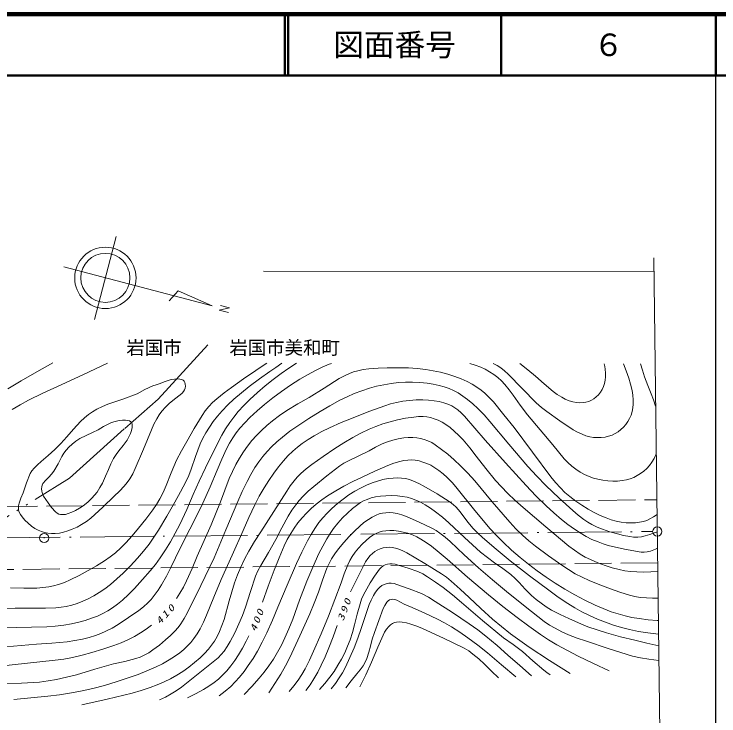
# Model space of a CAD drawing. Units: millimetres, scale not verified. Extents: x 65096 to 705096, y -9435 to 350565.
# Drawn here: x 489678 to 604596, y 236160 to 350565 of the extents above; entities that cross this region are included whole.
import ezdxf
from ezdxf.enums import TextEntityAlignment as Align

# ---------------------------------------------------------------- set-up
doc = ezdxf.new("R2010")
doc.units = ezdxf.units.MM
doc.header["$LTSCALE"] = 1000
for name, pattern in [('DASHED', [7.5, 6, -1.5]), ('LONG_DASHED_DOTTED', [15.25, 12, -1.5, 0.25, -1.5]), ('LONG_DASHED_DOUBLE_DOTTED', [17, 12, -1.5, 0.25, -1.5, 0.25, -1.5])]:
    doc.linetypes.add(name, pattern=pattern)
for name, color, linetype, lineweight in [('M-TTL', 2, 'Continuous', 140), ('M-TTL-BAND', 7, 'Continuous', 25), ('M-TTL-LINE', 7, 'Continuous', 50), ('S-BGD', 7, 'Continuous', 13), ('S-BGD-HTXT', 6, 'Continuous', 13), ('S-BMK', 2, 'LONG_DASHED_DOTTED', 13)]:
    doc.layers.add(name, color=color, linetype=linetype, lineweight=lineweight)
doc.layers.add('M-TTL-TXT', color=7, linetype='Continuous')
doc.styles.add('ＭＳ ゴシック', font='')
doc.styles.get('ＭＳ ゴシック').set_extended_font_data('MS Gothic')

# ---------------------------------------------------------------- blocks, each defined once
blk = doc.blocks.new('BUHIN9')
at = {"color": 2, "linetype": 'Continuous', "lineweight": 13}
for radius in [746, 22.5]:
    blk.add_circle((0, 0), radius, dxfattribs=at)

msp = doc.modelspace()

# ---------------------------------------------------------------- linework, layer by layer
at = {"layer": 'M-TTL'}
msp.add_line((705096, 350565), (65096, 350565), dxfattribs=at)
at = {"layer": 'M-TTL-BAND'}
msp.add_line((604096, -9435), (604096, 340565), dxfattribs=at)
at = {"layer": 'M-TTL-LINE'}
for p, q in [((533842, 350565), (533842, 340565)), ((534342, 350565), (534342, 340565)), ((569092, 350565), (569092, 340565)), ((604096, 350565), (604096, 340565)), ((65096, 340565), (705096, 340565))]:
    msp.add_line(p, q, dxfattribs=at)
at = {"layer": 'S-BGD'}
for p, q in [((502775, 300795), (506340, 314333)), ((521964, 302981), (497788, 309346)), ((516417, 305476), (514941, 303796)), ((521964, 302981), (516417, 305476)), ((524826, 302679), (523126, 302298)), ((523126, 302298), (524626, 301912)), ((523334, 303072), (524826, 302679))]:
    msp.add_line(p, q, dxfattribs=at)
at = {"layer": 'S-BGD', "linetype": 'LONG_DASHED_DOUBLE_DOTTED'}
for p, q in [((513190, 287809), (521788, 297224)), ((507714, 283006), (513190, 287809)), ((498684, 274936), (507714, 283006)), ((478703, 262448), (498684, 274936))]:
    msp.add_line(p, q, dxfattribs=at)
at = {"layer": 'S-BGD', "linetype": 'DASHED'}
for p, q in [((157495, 266837), (594475, 271395)), ((594606, 261122), (172305, 256753))]:
    msp.add_line(p, q, dxfattribs=at)
at = {"layer": 'S-BGD'}
for points in [[(485022, 250535), (490009, 250594), (495004, 250691), (496400, 250799), (497789, 250967), (499011, 251170), (500224, 251433), (501280, 251720), (502321, 252065), (503255, 252435), (504164, 252860), (504963, 253295), (505729, 253782), (506547, 254385), (507330, 255036), (508329, 255964), (509296, 256944), (510615, 258369), (511882, 259826), (512719, 260867), (513517, 261954), (514368, 263225), (515174, 264537), (515953, 265922), (516684, 267344), (517819, 269781), (518902, 272251), (519869, 274422), (520894, 276574), (522200, 279254), (523565, 281921), (524174, 282965), (524833, 283977), (525505, 284880), (526232, 285757), (527152, 286761), (528125, 287732), (529362, 288879), (530637, 289979), (531910, 290999), (533226, 291977), (534469, 292831), (535734, 293639)], [(486540, 253659), (489842, 253734), (493168, 253749), (494819, 253737), (496476, 253785), (497329, 253869), (498175, 254013), (499071, 254228), (499954, 254501), (500877, 254852), (501779, 255259), (502681, 255733), (503559, 256262), (504484, 256897), (505380, 257585), (506440, 258486), (507469, 259440), (508660, 260641), (509809, 261885), (510776, 263016), (511695, 264182), (512482, 265288), (513220, 266429), (514570, 268698), (515875, 271009), (516810, 272660), (517688, 274333), (518151, 275339), (518558, 276369), (519262, 278451), (520023, 280514), (520448, 281419), (520927, 282299), (521511, 283234), (522144, 284134), (522856, 285036), (523615, 285901), (524537, 286851), (525508, 287766), (526744, 288837), (528014, 289860), (529668, 291100), (531357, 292292), (532355, 292972), (533358, 293642)], [(488327, 247431), (493306, 247840), (495816, 248018), (498325, 248257), (499596, 248439), (500857, 248682), (501918, 248943), (502960, 249261), (503821, 249579), (504656, 249951), (505658, 250480), (506636, 251064), (508351, 252190), (510034, 253368), (510773, 253948), (511470, 254570), (512024, 255153), (512535, 255778), (513150, 256641), (513722, 257548), (514503, 258936), (515234, 260357), (516760, 263478), (518343, 266580), (519427, 268696), (520455, 270837), (521653, 273514), (522804, 276235), (523535, 277986), (524319, 279707), (524791, 280607), (525320, 281483), (525890, 282297), (526511, 283076), (527298, 283957), (528133, 284801), (529291, 285870), (530494, 286897), (531873, 287995), (533291, 289047), (534761, 290061), (536267, 291027), (537524, 291773), (538820, 292471), (539928, 293004), (541068, 293485), (541254, 293557), (541449, 293631)], [(496013, 293691), (493393, 292252), (490804, 290760), (488673, 289461)], [(489096, 257036), (491244, 256989), (493397, 257002), (494363, 257064), (495329, 257186), (496124, 257352), (496915, 257579), (497871, 257923), (498812, 258327), (500290, 259057), (501743, 259842), (503088, 260612), (504393, 261428), (505324, 262075), (506217, 262769), (507074, 263545), (507890, 264365), (508949, 265537), (509974, 266760), (511159, 268233), (512299, 269745), (512887, 270621), (513429, 271535), (513962, 272604), (514447, 273709), (515281, 275780), (516172, 277834), (516964, 279365), (517816, 280879), (519043, 283034), (520320, 285156), (520840, 285884), (521406, 286574), (522047, 287239), (522734, 287863), (523914, 288814), (525134, 289719), (527086, 291119), (529072, 292470), (529983, 293060), (530910, 293645)], [(504911, 293680), (500865, 291736), (496766, 289834), (494378, 288745), (492021, 287604), (490680, 286892), (489365, 286126)], [(563970, 293602), (564878, 293327), (565767, 292996), (566492, 292659), (567201, 292263), (567880, 291814), (568531, 291311), (569141, 290763), (569713, 290166), (570408, 289332), (571059, 288458), (572198, 286818), (573384, 285215), (575472, 282802), (577525, 280335), (578435, 279184), (579392, 278071), (579985, 277462), (580628, 276888), (581289, 276382), (581994, 275917), (582697, 275525), (583428, 275186), (584123, 274931), (584843, 274731), (585647, 274573), (586467, 274473), (587276, 274430), (588084, 274448), (588804, 274518), (589514, 274648), (590123, 274816), (590714, 275041), (591289, 275329), (591834, 275669), (592348, 276060), (592832, 276505), (593273, 276998), (593674, 277536), (594025, 278108), (594327, 278717), (594352, 278772), (594379, 278837)], [(567773, 293597), (568416, 293271), (569028, 292893), (569652, 292423), (570251, 291895), (572525, 289510), (574819, 287190), (575664, 286460), (576554, 285770), (578679, 284271), (580853, 282811), (581559, 282411), (582300, 282062), (582911, 281835), (583554, 281662), (584171, 281562), (584808, 281520), (585418, 281539), (586034, 281618), (586610, 281752), (587170, 281944), (587676, 282182), (588163, 282478), (588625, 282829), (589055, 283233), (589434, 283671), (589770, 284154), (590043, 284651), (590264, 285182), (590438, 285758), (590555, 286356), (590617, 287002), (590619, 287661), (590555, 288440), (590430, 289214), (590196, 290224), (589902, 291223), (589492, 292404), (589039, 293568)], [(572160, 293591), (573430, 292586), (574669, 291531), (576087, 290270), (577557, 289045), (578237, 288548), (578960, 288098), (579548, 287795), (580176, 287542), (580754, 287370), (581354, 287255), (581892, 287211), (582440, 287227), (582919, 287299), (583386, 287430), (583812, 287615), (584212, 287854), (584607, 288163), (584965, 288518), (585294, 288930), (585572, 289377), (585791, 289840), (585956, 290330), (586071, 290873), (586128, 291433), (586126, 292054), (586064, 292678), (585985, 293128), (585881, 293573)], [(594279, 286670), (593950, 287660), (593558, 288646), (592985, 290029), (592466, 291438), (592123, 292493), (591802, 293565)], [(594505, 268990), (593951, 268599), (593361, 268259), (592837, 268028), (592288, 267853), (591651, 267717), (590989, 267639), (590231, 267615), (589478, 267652), (588663, 267755), (587849, 267919), (587018, 268145), (586202, 268429), (585231, 268834), (584278, 269298), (583255, 269864), (582251, 270491), (581242, 271188), (580266, 271937), (579487, 272604), (578749, 273316), (577939, 274212), (577174, 275147), (574194, 279153), (571202, 283147), (569545, 285255), (567828, 287341), (567149, 288074), (566429, 288763), (565809, 289277), (565151, 289744), (564365, 290222), (563546, 290650), (562553, 291095), (561527, 291488), (560383, 291858), (559216, 292172), (558017, 292434), (556796, 292640), (555397, 292791), (553994, 292882), (552266, 292925), (550527, 292907), (549028, 292853), (547527, 292738), (546616, 292612), (545723, 292428), (545032, 292232), (544359, 291977), (543526, 291588), (542705, 291137), (540243, 289576), (537762, 288074), (535947, 287035), (534148, 285934), (532964, 285123), (531808, 284257), (530881, 283492), (529995, 282683), (529202, 281877), (528453, 281029), (527742, 280133), (527073, 279191), (526438, 278192), (525854, 277162), (525282, 276015), (524766, 274845), (523325, 271052), (521828, 267284), (520659, 264766), (519543, 262219), (518705, 260196), (517808, 258188), (517289, 257160), (516717, 256162), (516434, 255713), (516141, 255271)], [(487915, 241364), (490883, 241489), (493843, 241675), (495220, 241855), (496590, 242096), (498235, 242453), (499877, 242872), (502863, 243785), (505885, 244646), (507712, 245053), (509522, 245518), (510215, 245761), (510893, 246063), (511621, 246467), (512324, 246927), (513364, 247709), (514369, 248541), (515159, 249241), (515908, 249986), (516410, 250562), (516873, 251184), (517422, 252039), (517922, 252930), (520131, 257434), (522283, 261929), (524222, 266518), (526146, 271134), (526871, 272761), (527653, 274370), (528275, 275522), (528949, 276646), (529576, 277576), (530251, 278471), (530918, 279256), (531628, 280000), (532502, 280821), (533426, 281604), (534656, 282556), (535921, 283459), (537720, 284651), (539559, 285797), (541167, 286731), (542811, 287617), (543969, 288183), (545153, 288694), (546378, 289158), (547624, 289566), (548791, 289889), (549971, 290154), (551142, 290355), (552333, 290497), (553486, 290561), (554642, 290565), (555823, 290512), (557016, 290398), (558013, 290250), (558995, 290043), (559803, 289816), (560601, 289529), (561337, 289194), (562056, 288801), (562841, 288298), (563600, 287741), (564471, 287016), (565301, 286247), (566302, 285224), (567266, 284152), (570325, 280462), (573427, 276813), (574888, 275238), (576394, 273705), (578546, 271673), (580756, 269669), (581656, 268889), (582591, 268158), (583233, 267722), (583903, 267339), (584742, 266935), (585612, 266583), (586804, 266181), (588036, 265829), (589035, 265577), (590046, 265385), (590697, 265317), (591352, 265309), (591971, 265369), (592583, 265489), (593323, 265704), (594055, 265980), (594298, 266084), (594541, 266191)], [(489614, 238843), (492391, 239079), (495163, 239374), (497086, 239616), (499012, 239920), (500772, 240251), (502525, 240643), (504415, 241140), (506302, 241699), (508124, 242285), (509928, 242929), (511337, 243486), (512726, 244100), (513851, 244659), (514956, 245275), (515830, 245824), (516675, 246427), (517348, 246976), (517977, 247566), (518509, 248149), (519001, 248777), (519520, 249547), (519991, 250355), (520544, 251447), (521052, 252585), (522233, 255503), (523460, 258375), (525258, 262376), (527005, 266410), (527943, 268506), (528940, 270589), (529661, 271972), (530434, 273326), (531196, 274548), (532016, 275747), (532774, 276759), (533580, 277734), (534325, 278546), (535119, 279322), (535864, 279971), (536656, 280580), (537614, 281233), (538606, 281837), (539848, 282515), (541126, 283146), (543021, 283981), (544945, 284763), (547516, 285769), (550103, 286716), (551046, 287010), (552015, 287247), (553065, 287443), (554137, 287581), (555218, 287661), (556313, 287681), (557241, 287638), (558174, 287535), (558973, 287389), (559764, 287182), (560411, 286958), (561031, 286681), (561530, 286396), (562005, 286054), (562565, 285563), (563095, 285015), (564788, 283041), (566504, 281133), (569803, 277408), (573156, 273704), (574768, 272040), (576427, 270414), (577655, 269276), (578928, 268178), (579963, 267359), (581033, 266587), (581973, 265978), (582955, 265414), (583903, 264936), (584885, 264509), (585710, 264203), (586558, 263953), (589209, 263366), (591894, 262834), (592387, 262832), (592874, 262890), (593429, 263025), (593978, 263222), (594273, 263349), (594576, 263494)], [(500745, 237976), (504839, 238899), (508938, 239885), (510413, 240300), (511876, 240776), (513024, 241207), (514148, 241694), (515184, 242209), (516203, 242784), (517202, 243416), (518179, 244106), (519114, 244840), (520012, 245621), (520720, 246308), (521382, 247034), (521891, 247674), (522355, 248357), (522786, 249109), (523164, 249892), (523563, 250876), (523906, 251883), (524742, 254892), (525635, 257878), (526105, 259135), (526636, 260379), (527268, 261699), (527957, 262998), (528896, 264601), (529892, 266184), (532036, 269458), (534134, 272774), (534703, 273647), (535318, 274481), (535854, 275093), (536441, 275671), (537305, 276415), (538220, 277123), (540088, 278473), (541978, 279765), (543423, 280688), (544902, 281562), (546229, 282258), (547583, 282900), (548668, 283359), (549783, 283765), (550984, 284117), (552216, 284414), (553521, 284676), (554852, 284882), (555614, 284949), (556382, 284955), (556976, 284906), (557571, 284795), (558193, 284611), (558799, 284369), (559456, 284037), (560092, 283648), (560783, 283149), (561442, 282597), (562179, 281896), (562885, 281140), (563983, 279853), (565037, 278524), (566586, 276515), (568186, 274539), (569137, 273475), (570137, 272445), (571391, 271274), (572696, 270138), (576381, 266968), (580114, 263836), (581038, 263153), (581995, 262521), (582817, 262052), (583667, 261635), (584848, 261139), (586064, 260694), (587200, 260322), (588348, 260010), (589245, 259827), (590159, 259703), (591240, 259625), (592339, 259606), (593474, 259634), (594624, 259695)], [(513402, 238789), (514355, 239233), (515277, 239730), (516130, 240266), (516962, 240860), (519965, 243211), (522931, 245609), (523440, 246148), (523906, 246729), (524431, 247495), (524908, 248298), (525646, 249719), (526326, 251160), (526900, 252511), (527418, 253883), (528201, 256418), (529039, 258923), (529444, 259819), (529910, 260701), (531150, 262799), (532340, 264930), (533333, 266835), (534383, 268719), (534976, 269671), (535616, 270586), (536182, 271292), (536792, 271958), (537645, 272781), (538551, 273571), (540655, 275277), (542780, 276923), (543460, 277351), (544181, 277734), (545895, 278535), (547591, 279394), (548628, 279972), (549702, 280501), (550538, 280825), (551407, 281096), (552296, 281313), (553206, 281474), (553942, 281548), (554681, 281561), (555320, 281515), (555953, 281407), (556564, 281244), (557164, 281021), (557772, 280719), (558350, 280364), (559378, 279614), (560381, 278808), (561443, 277902), (562470, 276947), (563642, 275732), (564776, 274468), (567606, 271078), (570483, 267727), (571500, 266652), (572561, 265621), (573617, 264693), (574712, 263811), (576815, 262247), (578963, 260723), (580046, 260008), (581168, 259339), (582294, 258762), (583458, 258233), (585168, 257536), (586897, 256897), (588453, 256344), (590028, 255849), (590888, 255639), (591768, 255486), (592778, 255386), (593796, 255345), (594238, 255341), (594680, 255342)], [(530157, 254724), (531093, 257328), (532090, 259927), (532879, 261918), (533723, 263885), (534226, 264907), (534782, 265901), (535340, 266768), (535954, 267612), (536629, 268435), (537350, 269219), (538113, 269962), (538915, 270659), (539834, 271363), (540796, 272024), (542114, 272840), (543467, 273606), (544929, 274382), (546414, 275103), (548494, 276056), (550640, 276972), (551588, 277333), (552548, 277634), (553200, 277781), (553858, 277867), (554455, 277881), (555053, 277834), (555699, 277721), (556334, 277549), (556989, 277307), (557627, 277007), (558296, 276622), (558932, 276186), (559637, 275622), (560306, 275010), (561143, 274146), (561939, 273238), (564582, 269940), (567252, 266705), (568314, 265563), (569426, 264456), (570783, 263199), (572181, 261986), (573546, 260877), (574957, 259808), (576410, 258777), (577896, 257797), (579481, 256830), (581106, 255909), (582747, 255047), (584429, 254231), (585726, 253661), (587043, 253148), (588161, 252773), (589293, 252457), (590419, 252210), (591568, 252020), (593056, 251847), (594556, 251733), (594636, 251728), (594726, 251723)], [(523135, 239414), (524091, 240170), (525005, 240970), (525741, 241700), (526435, 242474), (527169, 243388), (527863, 244349), (528632, 245528), (529347, 246735), (530131, 248186), (530865, 249674), (531813, 251767), (532706, 253887), (534181, 257456), (535714, 261004), (536594, 262866), (537534, 264714), (538148, 265815), (538815, 266885), (539383, 267682), (539998, 268442), (540718, 269233), (541491, 269992), (542382, 270776), (543313, 271516), (544248, 272174), (545214, 272780), (546168, 273309), (547152, 273785), (548043, 274146), (548954, 274449), (549814, 274676), (550692, 274845), (551462, 274935), (552235, 274965), (552863, 274935), (553492, 274844), (554137, 274679), (554777, 274452), (555657, 274055), (556512, 273604), (558653, 272342), (560773, 271022), (561282, 270614), (561750, 270162), (562394, 269420), (563004, 268625), (563711, 267683), (564462, 266783), (565226, 266006), (566040, 265265), (568294, 263330), (570583, 261444), (573705, 259015), (576866, 256632), (578391, 255533), (579957, 254478), (581090, 253782), (582261, 253133), (583513, 252507), (584802, 251931), (586104, 251413), (587427, 250952), (588711, 250567), (590009, 250241), (591504, 249939), (593021, 249694), (593882, 249574), (594755, 249463)], [(527196, 239675), (528427, 240958), (529619, 242288), (530441, 243291), (531225, 244342), (531953, 245421), (532630, 246533), (533260, 247684), (533840, 248868), (534497, 250378), (535099, 251912), (536236, 255043), (537429, 258150), (538376, 260385), (539383, 262609), (539992, 263824), (540659, 265021), (541197, 265877), (541781, 266695), (542486, 267575), (543240, 268421), (544034, 269227), (544869, 269989), (545480, 270478), (546132, 270922), (546662, 271218), (547225, 271463), (547896, 271683), (548588, 271848), (549437, 271980), (550309, 272054), (551243, 272075), (552168, 272036), (552963, 271946), (553754, 271796), (554463, 271600), (555168, 271341), (555953, 270986), (556722, 270573), (557583, 270035), (558410, 269446), (559509, 268565), (560563, 267644), (563131, 265240), (565743, 262878), (566858, 261970), (568020, 261103), (569366, 260173), (570670, 259199), (571358, 258581), (572006, 257918), (573001, 256835), (574048, 255785), (574800, 255126), (575589, 254514), (576431, 253944), (577315, 253419), (578708, 252689), (580130, 252012), (581677, 251328), (583252, 250698), (584757, 250166), (586293, 249687), (588569, 249062), (590871, 248493), (592818, 248042), (594779, 247605)], [(531194, 239931), (532212, 241441), (533178, 242980), (533928, 244310), (534626, 245670), (536281, 249227), (537878, 252803), (538608, 254555), (539288, 256342), (539962, 258307), (540694, 260254), (541043, 261016), (541448, 261753), (541978, 262580), (542562, 263378), (543417, 264420), (544324, 265431), (545157, 266291), (546033, 267109), (546718, 267675), (547452, 268202), (548055, 268570), (548695, 268888), (549209, 269082), (549749, 269221), (550294, 269290), (550847, 269299), (551491, 269244), (552126, 269129), (552899, 268916), (553660, 268643), (555744, 267728), (557812, 266755), (558475, 266380), (559110, 265952), (559961, 265293), (560777, 264583), (563075, 262419), (565402, 260311), (567657, 258360), (569962, 256446), (573002, 253983), (576086, 251562), (576979, 250975), (577905, 250439), (578985, 249889), (580091, 249392), (581460, 248857), (582857, 248376), (586689, 247106), (590530, 245896), (591834, 245617), (593153, 245396), (593975, 245282), (594810, 245180)], [(534543, 240146), (535284, 241045), (535975, 241978), (536570, 242897), (537121, 243858), (537833, 245261), (538498, 246704), (539750, 249558), (540942, 252423), (541993, 255119), (542991, 257845), (543508, 259310), (544084, 260759), (544429, 261481), (544824, 262170), (545290, 262848), (545809, 263495), (546412, 264150), (547070, 264775), (547613, 265220), (548196, 265619), (548695, 265893), (549226, 266115), (549752, 266263), (550304, 266354), (550947, 266393), (551597, 266373), (552356, 266284), (553105, 266136), (553881, 265923), (554633, 265654), (555333, 265344), (556020, 264972), (556884, 264429), (557722, 263831), (559006, 262809), (560265, 261730), (563620, 258790), (567020, 255891), (569350, 254020), (571727, 252189), (573593, 250792), (575500, 249438), (576827, 248567), (578196, 247741), (579901, 246796), (581645, 245898), (584166, 244676), (586705, 243497)], [(544531, 256403), (545714, 258794), (546997, 261249), (547349, 261795), (547744, 262296), (548091, 262646), (548486, 262958), (548899, 263202), (549355, 263400), (549844, 263546), (550357, 263635), (550851, 263662), (551337, 263629), (551869, 263526), (552389, 263364), (553071, 263072), (553740, 262720), (556629, 261015), (559375, 259326), (560180, 258754), (560963, 258123), (562430, 256828), (563865, 255480), (565763, 253684), (567700, 251933), (569130, 250717), (570598, 249548), (572116, 248431), (573680, 247356), (576987, 245200), (580337, 243088)], [(539482, 240464), (540336, 241435), (541149, 242449), (541840, 243412), (542482, 244411), (543063, 245424), (543590, 246465), (544050, 247503), (544454, 248563), (544838, 249777), (545168, 251016), (545595, 252736), (546082, 254446), (546342, 255190), (546658, 255910), (547168, 256875), (547743, 257834), (548462, 258964), (549232, 260060), (549516, 260350), (549848, 260600), (550188, 260777), (550564, 260903), (550932, 260965), (551299, 260967), (551796, 260883), (552287, 260739), (553924, 260251), (555507, 259717), (556313, 259301), (557102, 258826), (558377, 257974), (559624, 257070), (561150, 255877), (562649, 254628), (566029, 251724), (569450, 248863), (571024, 247788), (572559, 246664), (574283, 245116), (576044, 243617), (576548, 243244), (577071, 242878)], [(541363, 240585), (542056, 241447), (542706, 242351), (543232, 243207), (543708, 244097), (544445, 245675), (545127, 247276), (545731, 248819), (546280, 250384), (546895, 252353), (547565, 254298), (547887, 255053), (548266, 255790), (548604, 256321), (548996, 256821), (549307, 257137), (549657, 257404), (549994, 257582), (550358, 257707), (550758, 257780), (551171, 257792), (551633, 257730), (552094, 257606), (554115, 256886), (556083, 256119), (557220, 255492), (558337, 254807), (561134, 253004), (563896, 251153), (565265, 250169), (566600, 249136), (568421, 247624), (570208, 246063), (572126, 244374), (574044, 242684)], [(543789, 240740), (544652, 241878), (545574, 242993), (546100, 243649), (546578, 244342), (546895, 244922), (547164, 245539), (547498, 246523), (547781, 247545), (548085, 248666), (548442, 249754), (549128, 251722), (549869, 253665), (550136, 254181), (550463, 254682), (550664, 254894), (550904, 255059), (551143, 255143), (551414, 255171), (551749, 255139), (552075, 255046), (553305, 254400), (554556, 253811), (556640, 252913), (558717, 251952), (559859, 251355), (560974, 250705), (562338, 249828), (563668, 248901), (565269, 247703), (566840, 246452), (569167, 244501), (571467, 242518)], [(512096, 250936), (511216, 250286), (510293, 249679), (509331, 249119), (508341, 248612), (507157, 248094), (505953, 247632), (504161, 247025), (502338, 246471), (500774, 246046), (499190, 245679), (497797, 245425), (496383, 245228), (491845, 244782), (487305, 244276)], [(537267, 240321), (537931, 241236), (538548, 242189), (539176, 243278), (539756, 244409), (540401, 245813), (540997, 247255), (541685, 249067), (542354, 250887)], [(546029, 240884), (547013, 242872), (547949, 244897), (548997, 247371), (550098, 249812), (550411, 250290), (550775, 250736), (551064, 251007), (551390, 251229), (551702, 251363), (552035, 251440), (552475, 251468), (552939, 251436), (553669, 251304), (554372, 251117), (555334, 250782), (556262, 250395), (559679, 248827), (563081, 247199), (563795, 246747), (564484, 246239), (565432, 245439), (566353, 244583), (567517, 243461), (568672, 242339)], [(517950, 239081), (519276, 239742), (520574, 240456), (521443, 240997), (522276, 241586), (522990, 242167), (523666, 242796), (524352, 243520), (525004, 244295), (525668, 245184), (526293, 246121), (526939, 247205), (527537, 248328), (527754, 248765), (527967, 249214)]]:
    msp.add_lwpolyline(points, dxfattribs=at)
for points in [[(513351, 290307), (514291, 290665), (515279, 290974), (515820, 291070), (516385, 291106), (516715, 291077), (517023, 290990), (517221, 290880), (517387, 290716), (517511, 290494), (517587, 290226), (517611, 289919), (517573, 289608), (517478, 289323), (517325, 289060), (517057, 288750), (516735, 288473), (515817, 287799), (514973, 287107), (514360, 286507), (513774, 285847), (513332, 285248), (512937, 284611), (512475, 283724), (512059, 282796), (510775, 279620), (509444, 276489), (509023, 275644), (508546, 274822), (508125, 274206), (507651, 273620), (506849, 272775), (505997, 271965), (504126, 270168), (502211, 268413), (501466, 267861), (500677, 267352), (499940, 266946), (499170, 266590), (498454, 266321), (497723, 266109), (497056, 265974), (496373, 265897), (495769, 265887), (495159, 265937), (494629, 266039), (494121, 266198), (493576, 266434), (493051, 266728), (492499, 267110), (491964, 267555), (491455, 268049), (490984, 268592), (490726, 268970), (490524, 269371), (490421, 269694), (490379, 270028), (490400, 270423), (490484, 270833), (490780, 271663), (491149, 272514), (491723, 274152), (492316, 275667), (492591, 276108), (492926, 276528), (493475, 277098), (494082, 277641), (495227, 278587), (496324, 279573), (497310, 280591), (498251, 281648), (499361, 282915), (500527, 284152), (501153, 284739), (501822, 285284), (502482, 285740), (503178, 286147), (504066, 286587), (504986, 286974), (507388, 287804), (509736, 288681), (511003, 289347), (512292, 289957), (512819, 290131)], [(508821, 283963), (508686, 284116), (508497, 284235), (508201, 284333), (507855, 284380), (507345, 284375), (506796, 284307), (506157, 284165), (505568, 283974), (504884, 283671), (504252, 283326), (503380, 282820), (502441, 282347), (501402, 281883), (500396, 281368), (499751, 280931), (499139, 280443), (498619, 279971), (498144, 279459), (497788, 278981), (497476, 278461), (496850, 277253), (496171, 276073), (495797, 275556), (495368, 275066), (494840, 274564), (494369, 274031), (494247, 273793), (494177, 273522), (494163, 273173), (494210, 272804), (494328, 272376), (494499, 271980), (494826, 271430), (495221, 270888), (495802, 270125), (496414, 269420), (496679, 269210), (496967, 269059), (497269, 268983), (497590, 268965), (498036, 269015), (498496, 269129), (499107, 269349), (499686, 269622), (500331, 270001), (500938, 270428), (501678, 271026), (502378, 271669), (502814, 272140), (503206, 272654), (503664, 273366), (504078, 274121), (504603, 275218), (505074, 276341), (505460, 277243), (505899, 278116), (506320, 278787), (506770, 279394), (507452, 280219), (508112, 281116), (508409, 281632), (508668, 282207), (508832, 282688), (508934, 283172), (508950, 283490), (508907, 283772), (508870, 283872)]]:
    msp.add_lwpolyline(points, close=True, dxfattribs=at)
for radius in [5000, 4000]:
    msp.add_circle((504558, 307564), radius, dxfattribs=at)
at = {"layer": 'S-BGD-HTXT'}
for p, q in [((593970, 310848), (595076, 224405)), ((530322, 308666), (593999, 308582))]:
    msp.add_line(p, q, dxfattribs=at)
at = {"layer": 'S-BMK'}
msp.add_line((103981, 261487), (593791, 266218), dxfattribs=at)

# ---------------------------------------------------------------- block references
for p in [(594541, 266225), (494580, 265173)]:
    msp.add_blockref('BUHIN9', p, dxfattribs=at)

# ---------------------------------------------------------------- texts
at = {"layer": 'M-TTL-TXT', "style": 'ＭＳ ゴシック'}
for s, p in [('図面番号', (551717, 345565)), ('６', (586592, 345565))]:
    msp.add_text(s, height=3666, dxfattribs=at).set_placement(p, align=Align.MIDDLE_CENTER)
at = {"layer": 'S-BGD', "style": 'ＭＳ ゴシック'}
for s, p in [('岩国市', (507972, 294431)), ('岩国市美和町', (524787, 294431))]:
    msp.add_text(s, height=2199, dxfattribs=at).set_placement(p, align=Align.BOTTOM_LEFT)
at = {"layer": 'S-BGD', "char_height": 1100, "attachment_point": 7, "style": 'ＭＳ ゴシック'}
for s, insert, rotation in [('\\T1.33;\\W1.35;\\Q15;390', (543374, 251538), 69.3), ('\\T1.33;\\W1.35;\\Q15;410', (513478, 250974), 47.1), ('\\T1.33;\\W1.35;\\Q15;400', (529105, 249810), 68.7)]:
    msp.add_mtext(s, dxfattribs=dict(at, insert=insert, rotation=rotation))

doc.saveas('drawing.dxf')
